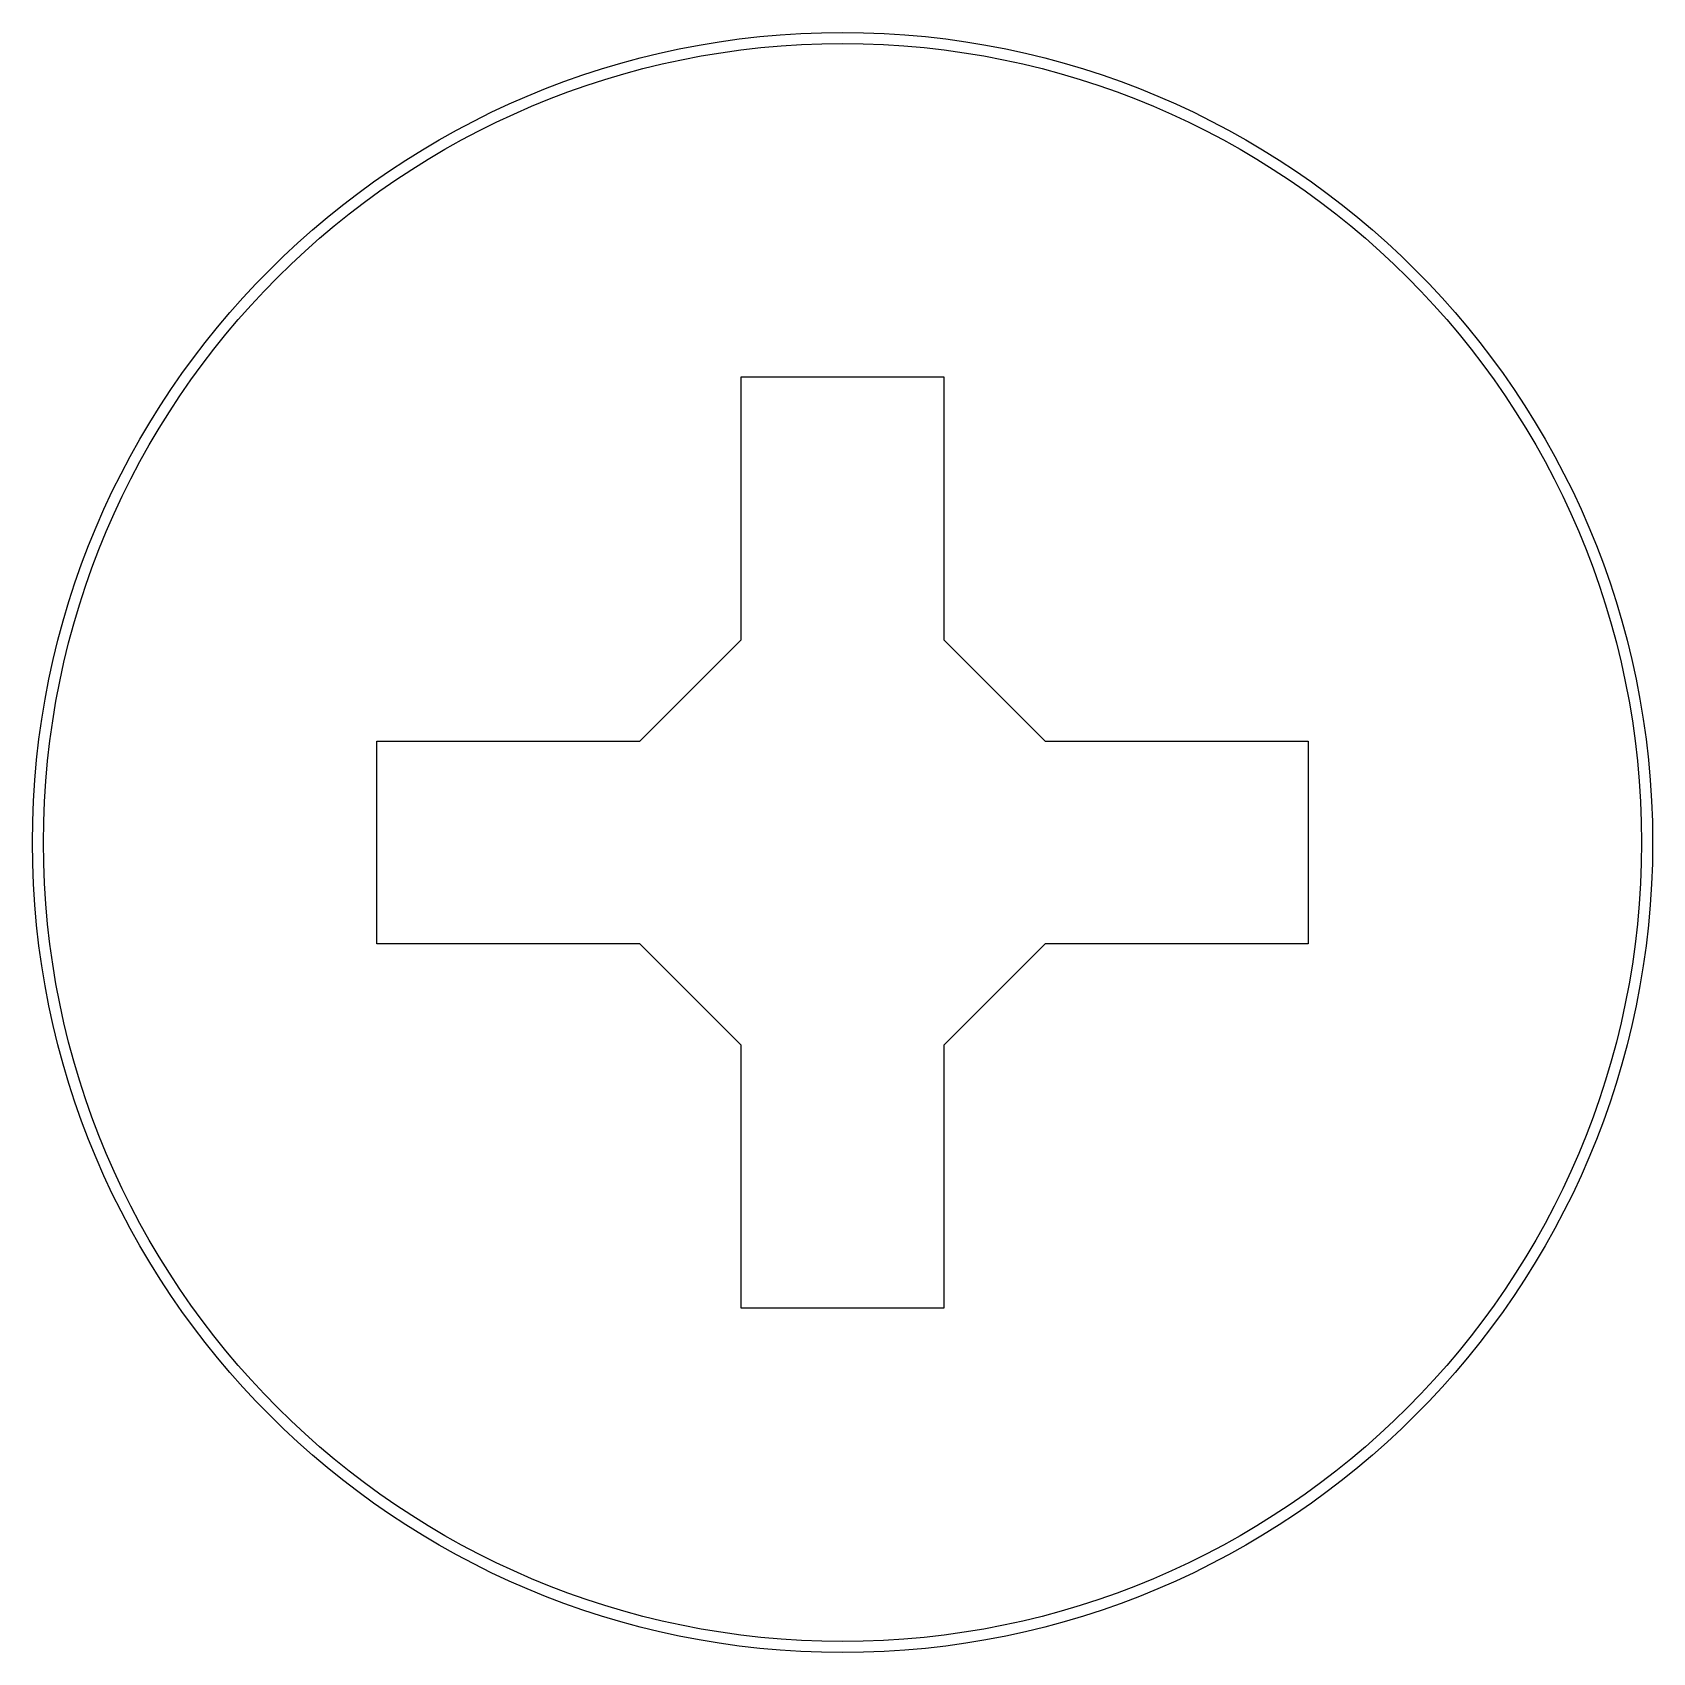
# Model space of a CAD drawing. Header units: millimetres. Extents: x -2618 to 1806, y -1718 to 1521.
# Drawn here: x -2420.38 to -2412.38, y 59.65 to 67.65 of the extents above; entities that cross this region are included whole.
import ezdxf

# ---------------------------------------------------------------- set-up
doc = ezdxf.new("R2010")
doc.units = ezdxf.units.MM
doc.header["$LTSCALE"] = 346.5
doc.layers.add('GEOM', color=7, linetype='CONTINUOUS')

msp = doc.modelspace()

# ---------------------------------------------------------------- linework, layer by layer
at = {"layer": 'GEOM', "color": 7, "linetype": 'Continuous'}
for p, q in [((-2416.8779, 65.95), (-2415.8779, 65.95)), ((-2416.8779, 64.65), (-2416.8779, 65.95)), ((-2415.8779, 65.95), (-2415.8779, 64.65)), ((-2417.3779, 64.15), (-2416.8779, 64.65)), ((-2415.8779, 64.65), (-2415.3779, 64.15)), ((-2418.6779, 64.15), (-2417.3779, 64.15)), ((-2418.6779, 63.15), (-2418.6779, 64.15)), ((-2415.3779, 64.15), (-2414.0779, 64.15)), ((-2414.0779, 64.15), (-2414.0779, 63.15)), ((-2417.3779, 63.15), (-2418.6779, 63.15)), ((-2416.8779, 62.65), (-2417.3779, 63.15)), ((-2415.3779, 63.15), (-2415.8779, 62.65)), ((-2414.0779, 63.15), (-2415.3779, 63.15)), ((-2416.8779, 61.35), (-2416.8779, 62.65)), ((-2415.8779, 62.65), (-2415.8779, 61.35)), ((-2415.8779, 61.35), (-2416.8779, 61.35))]:
    msp.add_line(p, q, dxfattribs=at)
for radius in [4, 3.9454]:
    msp.add_circle((-2416.3779, 63.65), radius, dxfattribs=at)

doc.saveas('drawing.dxf')
